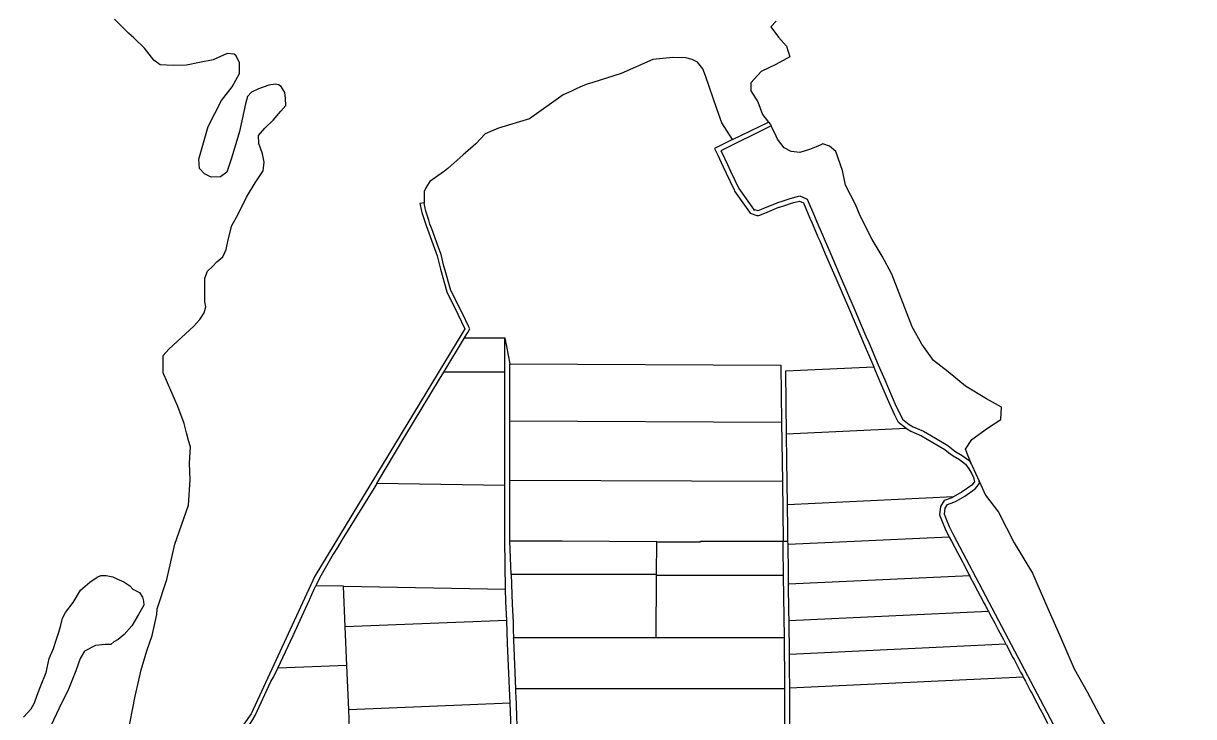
# Model space of a CAD drawing. Header units: metres. Extents: x 1082 to 7276, y 13258 to 20635.
# Drawn here: x 6123 to 6963, y 18681 to 19179 of the extents above; entities that cross this region are included whole.
import ezdxf

# ---------------------------------------------------------------- set-up
doc = ezdxf.new("R2010")
doc.units = ezdxf.units.M

msp = doc.modelspace()

# ---------------------------------------------------------------- linework, layer by layer
at = {"layer": '146'}
for points in [[(6197.9, 18667.35), (6203.21, 18695.789), (6205.94, 18707.19), (6207.67, 18714.59), (6211.64, 18728.24), (6215.62, 18739.15), (6218.84, 18754.31), (6219.08, 18758.32), (6226.04, 18779.391), (6231.78, 18804.81), (6241.53, 18832.731), (6242.89, 18850.881), (6242.25, 18862.9), (6242.99, 18874.551), (6241.48, 18879.18), (6240.22, 18884.69), (6238.46, 18891.33), (6234.05, 18903.6), (6226.64, 18920.619), (6223.49, 18927.76), (6223.36, 18934.269), (6223.35, 18940.279), (6227.49, 18944.789), (6245.53, 18961.31), (6249.66, 18965.94), (6252.92, 18970.83), (6254.04, 18975.211), (6253.28, 18978.84), (6253.4, 18989.231), (6253.39, 18995.74), (6255.27, 19000.75), (6258.9, 19004.131), (6262.03, 19007.391), (6266.17, 19011.019), (6268.67, 19016.4), (6270.04, 19023.289), (6272.79, 19033.43), (6277.17, 19041.69), (6283.18, 19053.83), (6289.56, 19064.221), (6295.07, 19072.859), (6295.82, 19078.869), (6294.81, 19084.881), (6292.16, 19092.4), (6291.78, 19098.15), (6296.42, 19103.289), (6302.3, 19109.051), (6307.94, 19115.56), (6311.57, 19119.56), (6311.32, 19124.699), (6310.68, 19128.949), (6308.05, 19133.211), (6306.29, 19134.59), (6303.9, 19134.961), (6299.27, 19134.211), (6291.74, 19131.711), (6286.85, 19129.33), (6283.85, 19126.199), (6282.6, 19120.94), (6278.11, 19101.039), (6272.61, 19082.51), (6269.23, 19071.869), (6264.6, 19068.359), (6257.95, 19068.109), (6253.06, 19070.609), (6249.54, 19074.369), (6249.03, 19081.131), (6255.65, 19104.67), (6265.29, 19123.32), (6273.05, 19132.961), (6278.31, 19142.6), (6278.18, 19150.369), (6275.79, 19155.369), (6274.28, 19156.5), (6269.39, 19157), (6259.36, 19152.5), (6249.58, 19150.49), (6240.05, 19148.619), (6230.52, 19148.369), (6221.24, 19148.75), (6216.72, 19152.25), (6209.93, 19160.891), (6202.4, 19168.15), (6198.51, 19171.66), (6188.59, 19181.551)], [(6663.3, 19180.211), (6659.62, 19176.199), (6664.97, 19168.82), (6670.84, 19162.199), (6673.17, 19154.59), (6663.05, 19148.981), (6652.56, 19144.01), (6645.31, 19135.85), (6645.27, 19130.279), (6650.12, 19122.41), (6653.57, 19113.269), (6657.9, 19107.81)], [(6632.06, 19095.221), (6628.19, 19101.119), (6624.49, 19107.279), (6621.06, 19116.449), (6612.76, 19140.91), (6610.8, 19146.06), (6606.96, 19150.731), (6603.21, 19152.641), (6598.58, 19153.94), (6589.3, 19154.039), (6574.98, 19152.56), (6552.06, 19142.68), (6531.69, 19136.109), (6527.84, 19134.869), (6524.63, 19133.84), (6519.78, 19131.609), (6516.41, 19130.06), (6510.51, 19127.359), (6486.39, 19110.109), (6464.12, 19103.34), (6454.42, 19099.32), (6447.71, 19092.26), (6440.31, 19085.59), (6438.75, 19084.18), (6427.84, 19074.34), (6425.25, 19072.519), (6424.69, 19072.119), (6414.71, 19065.1), (6414.27, 19064.34), (6412.03, 19060.5), (6410.75, 19057.891), (6410.72, 19054.141), (6410.68, 19049.869)], [(6632.06, 19095.221), (6657.9, 19107.81)], [(6657.9, 19107.81), (6659.31, 19106.019), (6659.79, 19105.039)], [(6659.79, 19105.039), (6623.78, 19087.211), (6624.34, 19086.019), (6628.5, 19077.211), (6630.7, 19072.551), (6636.31, 19060.67), (6636.61, 19060.051), (6647.11, 19045.15), (6647.7, 19044.31), (6647.04, 19045.26), (6650.24, 19044.231), (6650.42, 19044.221), (6654.02, 19045.699), (6664.03, 19049.83), (6664.54, 19050.039), (6667.79, 19051.051), (6672.71, 19052.59), (6675.1, 19053.33), (6680.47, 19054.801), (6685.6, 19052.41), (6690.84, 19040.19), (6692.37, 19036.641), (6696.63, 19026.721), (6697.85, 19023.881), (6701.8, 19014.67), (6709.38, 18997.039), (6719.14, 18974.31), (6727.85, 18954.029), (6729.81, 18949.471), (6736.66, 18933.519), (6741.27, 18922.789), (6746.59, 18910.391), (6749.33, 18904.029), (6751.82, 18898.94), (6754, 18894.481), (6758.89, 18890.641), (6761.74, 18888.949), (6769.17, 18885.779), (6777.74, 18880.859), (6786.51, 18875.56), (6789.33, 18873.369), (6792.31, 18871.039), (6796.84, 18868.42), (6801.86, 18864.721), (6803.61, 18862.039)], [(6803.61, 18862.039), (6799.39, 18872.891), (6803.73, 18879.93), (6815.13, 18887.93), (6824.75, 18894.31), (6825.2, 18903.16), (6814.29, 18909.18), (6799.25, 18918.15), (6786.73, 18928.5), (6776.22, 18936.67), (6768, 18948.24), (6760.92, 18960.69), (6746.49, 18998.49), (6739.41, 19011.57), (6732.33, 19023.51), (6723.77, 19040.391), (6720.35, 19048.631), (6713.24, 19062.481), (6711.06, 19073.119), (6706.13, 19086.56), (6701.63, 19090.391), (6696.98, 19092.07), (6694.93, 19091.19), (6688.01, 19088.221), (6680.43, 19086), (6674.27, 19086.56), (6669.12, 19089.25), (6664.39, 19095.609), (6663.39, 19097.66), (6659.79, 19105.039)], [(6632.06, 19095.221), (6619.14, 19088.82), (6621.18, 19084.519), (6625.33, 19075.721), (6627.54, 19071.051), (6633.15, 19059.17), (6633.57, 19058.279), (6644.25, 19043.141), (6644.83, 19042.31), (6649.61, 19040.75), (6651.04, 19040.69), (6655.35, 19042.471), (6665.36, 19046.59), (6665.72, 19046.74), (6668.83, 19047.711), (6673.75, 19049.24), (6676.08, 19049.971), (6680.15, 19051.08), (6682.91, 19049.801), (6687.63, 19038.81), (6689.15, 19035.26), (6693.41, 19025.34), (6694.63, 19022.5), (6698.59, 19013.289), (6706.16, 18995.66), (6715.92, 18972.93), (6724.63, 18952.65), (6726.59, 18948.09), (6733.44, 18932.141)], [(6410.68, 19049.869), (6407.67, 19049.43), (6409.1, 19042.971), (6411.19, 19036.42), (6412.09, 19033.619), (6420.12, 19011.76), (6422.39, 19002.211), (6427.09, 18985.84), (6434.94, 18969.81), (6440.04, 18959.4), (6438.53, 18956.91), (6332.29, 18781.731), (6286.61, 18683.01), (6237.54, 18613.76)], [(6439.67, 18952.961), (6441.1, 18955.359), (6442.17, 18956.801), (6443.46, 18959.25), (6442.65, 18961.289), (6438.39, 18969.85), (6429.9, 18986.92), (6425.29, 19002.971), (6424.98, 19004.279), (6423, 19012.631), (6420.86, 19018.44), (6416.23, 19031.029), (6414.92, 19034.59), (6414.32, 19036.471), (6414.05, 19037.34), (6412, 19043.75), (6411.23, 19047.279), (6410.68, 19049.869)], [(6424.9, 18928.279), (6439.67, 18952.961)], [(6439.67, 18952.961), (6468.75, 18952.961)], [(6468.75, 18952.961), (6472.23, 18934.141)], [(6468.75, 18928.279), (6468.75, 18952.961)], [(6472.21, 18893.08), (6472.23, 18934.141)], [(6472.23, 18934.141), (6666.79, 18933.221), (6667.31, 18892.16)], [(6670.91, 18883.789), (6670.63, 18905.58), (6670.33, 18929.16), (6733.44, 18932.141)], [(6756.79, 18887.84), (6751.21, 18892.221), (6748.67, 18897.4), (6746.15, 18902.57), (6743.38, 18909.01), (6738.05, 18921.41), (6733.44, 18932.141)], [(6376.66, 18848.4), (6396.95, 18881.961), (6421.85, 18923.17), (6424.9, 18928.279)], [(6468.75, 18928.279), (6424.9, 18928.279)], [(6468.75, 18846.83), (6468.75, 18928.279)], [(6472.18, 18850.6), (6472.21, 18893.08)], [(6667.31, 18892.16), (6472.21, 18893.08)], [(6667.31, 18892.16), (6667.85, 18849.67)], [(6756.79, 18887.84), (6670.91, 18883.789)], [(6671.55, 18833.08), (6671.15, 18865.131), (6670.91, 18883.789)], [(6756.79, 18887.84), (6756.91, 18887.75), (6760.15, 18885.83), (6767.61, 18882.641), (6775.95, 18877.859), (6784.53, 18872.67), (6787.18, 18870.6), (6790.35, 18868.131), (6794.92, 18865.49), (6799.28, 18862.279), (6801.56, 18858.769), (6803.55, 18855.779), (6805.14, 18852.65), (6805.65, 18849.529), (6804.76, 18848.359), (6803.8, 18847.109), (6796.9, 18842.289), (6790.72, 18838.699)], [(6803.61, 18862.039), (6803.83, 18861.471), (6809.13, 18849.94)], [(6376.66, 18848.4), (6374.53, 18844.859), (6352.01, 18808.15), (6351.66, 18807.58), (6351.27, 18806.93), (6348.51, 18802.43), (6345.55, 18797.6), (6335.79, 18780.75), (6332.96, 18774.91)], [(6468.75, 18846.83), (6376.66, 18848.4)], [(6472.15, 18807.01), (6472.18, 18850.6)], [(6667.85, 18849.67), (6472.18, 18850.6)], [(6667.85, 18849.67), (6668.39, 18806.93)], [(6878.66, 18644.49), (6790.75, 18811.539), (6787.79, 18817.15), (6785.76, 18822.41), (6784.25, 18826.33), (6784.72, 18830.711), (6786.3, 18833.221), (6791.02, 18834.83), (6792.48, 18835.68), (6798.79, 18839.34), (6806.25, 18844.551), (6807.54, 18846.24), (6809.35, 18848.609), (6809.13, 18849.94)], [(6809.13, 18849.94), (6813.74, 18839.9), (6823.09, 18827.81), (6834.24, 18805.721), (6847.42, 18783.869), (6858.43, 18758.49), (6866.84, 18739.59), (6877.23, 18715.35), (6886.67, 18698.84), (6897.71, 18677.891), (6907.16, 18662.641), (6919.46, 18642.06), (6927.38, 18623.41), (6934.01, 18603.131), (6946.84, 18585.07), (6954.68, 18572.359), (6961.08, 18560.19), (6962.12, 18558.481), (6963, 18556.19)], [(6469.05, 18772.59), (6468.75, 18807.301), (6468.75, 18846.83)], [(6790.72, 18838.699), (6671.55, 18833.08)], [(6671.88, 18806.93), (6671.77, 18815.92), (6671.55, 18833.08)], [(6790.72, 18838.699), (6789.56, 18838.029), (6784, 18836.131), (6781.33, 18831.891), (6780.68, 18825.859), (6782.5, 18821.15), (6784.6, 18815.699), (6787.66, 18809.91)], [(6473.13, 18782.93), (6472.15, 18807.01)], [(6577.67, 18806.51), (6509.73, 18806.83), (6472.15, 18807.01)], [(6577.55, 18782.93), (6577.67, 18806.51)], [(6577.67, 18806.51), (6609.14, 18806.359), (6609.15, 18806.93), (6668.39, 18806.93)], [(6668.39, 18806.93), (6671.88, 18806.93)], [(6668.7, 18782.269), (6668.44, 18802.43), (6668.39, 18806.93)], [(6671.92, 18804.44), (6671.88, 18806.93)], [(6787.66, 18809.91), (6671.92, 18804.44)], [(6787.66, 18809.91), (6789.23, 18806.93), (6791.6, 18802.43), (6797.09, 18792.051), (6797.76, 18790.769), (6801.94, 18782.869), (6802.34, 18782.109)], [(6672.28, 18775.981), (6672.15, 18786.15), (6671.94, 18802.43), (6671.92, 18804.44)], [(6123.1, 18680.65), (6128.72, 18686.539), (6131.09, 18690.93), (6132.95, 18696.44), (6135.32, 18702.711), (6139.42, 18712.609), (6141.65, 18722.641), (6144.64, 18729.91), (6146.75, 18736.551), (6148.49, 18741.69), (6149.98, 18746.57), (6151.22, 18751.711), (6153.33, 18755.721), (6158.7, 18763), (6164.19, 18771.65), (6170.81, 18777.539), (6175.94, 18781.18), (6178.69, 18782.19), (6182.44, 18782.19), (6187.33, 18781.449), (6190.22, 18779.949), (6195.11, 18777.699), (6199.37, 18774.949), (6201.63, 18772.449), (6206.52, 18770.08), (6208.53, 18766.82), (6209.29, 18763.94), (6209.43, 18761.06), (6205.69, 18754.289), (6200.82, 18746.141), (6195.33, 18740), (6191.21, 18736.359), (6187.96, 18734.6), (6185.83, 18732.84), (6181.7, 18732.84), (6174.81, 18732.08), (6167.06, 18728.06), (6163.94, 18722.67), (6160.83, 18713.891), (6155.48, 18700.609), (6148.88, 18686.949), (6142.9, 18674.41)], [(6473.13, 18782.93), (6473.99, 18761.66), (6474.52, 18748.619), (6474.74, 18743.31), (6474.98, 18737.481)], [(6577.55, 18782.93), (6473.13, 18782.93)], [(6577.34, 18737.481), (6577.55, 18782.269)], [(6577.55, 18782.269), (6577.55, 18782.93)], [(6668.7, 18782.269), (6577.55, 18782.269)], [(6669.26, 18737.481), (6668.7, 18782.269)], [(6802.34, 18782.109), (6672.28, 18775.981)], [(6815.91, 18756.42), (6814.27, 18759.519), (6814.21, 18759.631), (6813.76, 18760.481), (6813.53, 18760.91), (6812.83, 18762.24), (6812.27, 18763.31), (6806.07, 18775.039), (6805.66, 18775.82), (6805.29, 18776.51), (6803.21, 18780.449), (6802.34, 18782.109)], [(6305.68, 18715.76), (6316.64, 18739.119), (6325.53, 18758.51), (6328.5, 18764.769), (6331.74, 18772.41), (6332.96, 18774.91)], [(6352.96, 18774.57), (6332.96, 18774.91)], [(6354.14, 18745.369), (6352.96, 18774.57)], [(6352.96, 18774.57), (6469.05, 18772.59)], [(6469.96, 18750.07), (6469.41, 18763.619), (6469.05, 18772.59)], [(6672.61, 18749.65), (6672.52, 18756.711), (6672.28, 18775.981)], [(6815.91, 18756.42), (6672.61, 18749.65)], [(6815.91, 18756.42), (6818, 18752.449), (6819.19, 18750.199), (6820.37, 18747.961), (6822.83, 18743.31), (6826.5, 18736.35), (6828.33, 18732.9)], [(6469.96, 18750.07), (6354.14, 18745.369)], [(6472.38, 18690.59), (6470.63, 18733.539), (6469.96, 18750.07)], [(6672.92, 18725.56), (6672.61, 18749.65)], [(6355.26, 18717.769), (6354.14, 18745.369)], [(6476.46, 18700.84), (6475.03, 18736.231), (6475.01, 18736.699), (6474.98, 18737.481)], [(6577.34, 18737.481), (6509.4, 18737.481), (6474.98, 18737.481)], [(6669.26, 18737.481), (6577.34, 18737.481)], [(6669.69, 18700.84), (6669.69, 18703.721), (6669.26, 18737.481)], [(6828.33, 18732.9), (6672.92, 18725.56)], [(6828.33, 18732.9), (6828.37, 18732.81), (6833.3, 18723.49), (6834.12, 18721.93), (6834.83, 18720.59), (6838.83, 18713.01), (6840.08, 18710.641), (6840.77, 18709.33)], [(6673.19, 18701.42), (6673.19, 18703.859), (6673.08, 18712.949), (6672.92, 18725.56)], [(6284.61, 18674.15), (6287.14, 18677.711), (6289.34, 18681.75), (6300.63, 18706.16), (6300.68, 18706.25), (6302.7, 18709.4), (6305.68, 18715.76)], [(6355.26, 18717.769), (6305.68, 18715.76)], [(6356.56, 18685.891), (6355.26, 18717.769)], [(6840.77, 18709.33), (6673.19, 18701.42)], [(6840.77, 18709.33), (6842.34, 18706.359), (6846.03, 18699.369), (6846.84, 18697.85), (6850.46, 18690.981), (6852.91, 18686.301), (6855.42, 18681.481), (6858.21, 18676.131)], [(6477.81, 18667.609), (6477.54, 18674.231), (6477.24, 18681.731), (6476.66, 18695.881), (6476.58, 18697.85), (6476.46, 18700.84)], [(6669.69, 18700.84), (6476.46, 18700.84)], [(6669.72, 18667.609), (6669.69, 18700.84)], [(6673.22, 18667.4), (6673.21, 18677.81), (6673.19, 18701.42)], [(6472.38, 18690.59), (6356.56, 18685.891)], [(6473.74, 18656.971), (6472.87, 18678.529), (6472.38, 18690.59)], [(6357.92, 18652.269), (6356.56, 18685.891)]]:
    msp.add_lwpolyline(points, dxfattribs=at)

doc.saveas('drawing.dxf')
